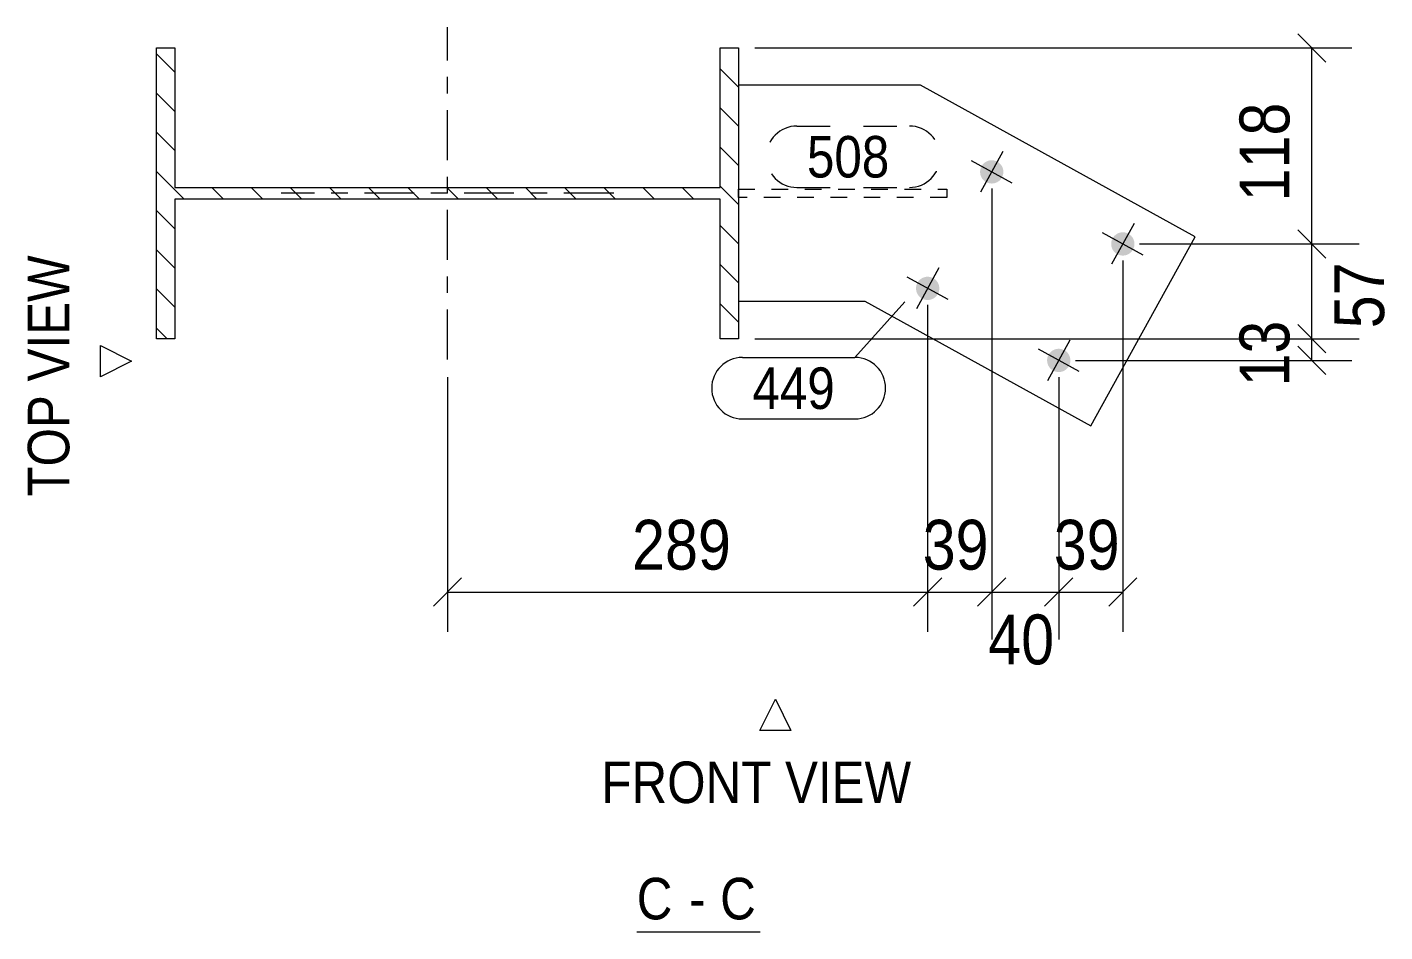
# Model space of a CAD drawing. Header units: millimetres. Extents: x 2 to 825, y 1 to 579.
# Drawn here: x 563.3 to 645, y 308.1 to 362.6 of the extents above; entities that cross this region are included whole.
import ezdxf

# ---------------------------------------------------------------- set-up
doc = ezdxf.new("R2010")
doc.units = ezdxf.units.MM
for name, pattern in [('XKITLINE00', [0]), ('XKITLINE01', [4, 1, -1, 1, -1]), ('XKITLINE02', [4, 2, -2]), ('XKITLINE03', [6, 3, -1, 1, -1])]:
    doc.linetypes.add(name, pattern=pattern)
for name, color, linetype, lineweight in [('Bolt', 3, 'Continuous', 0), ('Dimensions', 7, 'Continuous', 0), ('OtherObjectType', 7, 'Continuous', 0), ('Part', 2, 'Continuous', 0), ('PartMark', 7, 'Continuous', 0)]:
    doc.layers.add(name, color=color, linetype=linetype, lineweight=lineweight)
doc.styles.add('ARIAL', font='ARIAL.TTF')

# ---------------------------------------------------------------- blocks, each defined once
blk = doc.blocks.new('*A6')
at = {"layer": 'Part', "color": 7, "linetype": 'XKITLINE00', "lineweight": 0}
for p, q in [((606.119, 361.35), (606.119, 361.35)), ((606.119, 361.35), (606.119, 361.35)), ((572.219, 359.89), (571.119, 360.99)), ((606.119, 358.993), (605.019, 360.093)), ((572.219, 357.533), (571.119, 358.633)), ((606.119, 356.635), (605.019, 357.735)), ((572.219, 355.176), (571.119, 356.276)), ((606.119, 354.278), (605.019, 355.378)), ((572.787, 352.25), (571.119, 353.918)), ((575.144, 352.25), (574.444, 352.95)), ((577.502, 352.25), (576.802, 352.95)), ((579.859, 352.25), (579.159, 352.95)), ((582.216, 352.25), (581.516, 352.95)), ((584.574, 352.25), (583.874, 352.95)), ((586.931, 352.25), (586.231, 352.95)), ((589.288, 352.25), (588.588, 352.95)), ((591.646, 352.25), (590.946, 352.95)), ((594.003, 352.25), (593.303, 352.95)), ((596.36, 352.25), (595.66, 352.95)), ((598.718, 352.25), (598.018, 352.95)), ((601.075, 352.25), (600.375, 352.95)), ((603.432, 352.25), (602.732, 352.95)), ((606.119, 351.921), (605.019, 353.021)), ((572.219, 350.461), (571.119, 351.561)), ((606.119, 349.563), (605.019, 350.663)), ((572.219, 348.104), (571.119, 349.204)), ((606.119, 347.206), (605.019, 348.306)), ((572.219, 345.746), (571.119, 346.846)), ((606.119, 344.849), (605.019, 345.949)), ((571.758, 343.85), (571.119, 344.489))]:
    blk.add_line(p, q, dxfattribs=at)
blk = doc.blocks.new('*A118')
at = {"layer": 'Bolt'}
for points in [[(620.994, 353.293), (620.966, 353.311), (620.938, 353.331), (620.911, 353.353), (620.885, 353.376), (620.861, 353.4), (620.837, 353.425), (620.815, 353.451), (620.794, 353.478), (620.775, 353.507), (620.757, 353.536), (620.74, 353.566), (620.725, 353.597), (620.711, 353.629), (620.7, 353.661), (620.689, 353.693), (620.68, 353.727), (620.673, 353.76), (620.668, 353.794), (620.664, 353.828), (620.662, 353.863), (620.661, 353.897), (620.663, 353.931), (620.666, 353.966), (620.67, 354), (620.676, 354.033), (620.684, 354.067), (620.694, 354.1), (620.705, 354.132), (620.718, 354.164), (620.732, 354.195), (620.748, 354.226), (620.765, 354.256), (620.784, 354.284), (620.804, 354.312), (620.826, 354.339), (620.848, 354.365), (620.872, 354.39), (620.897, 354.413), (620.924, 354.435), (620.951, 354.456), (620.979, 354.475), (621.009, 354.493), (621.039, 354.51), (621.07, 354.525), (621.101, 354.539), (621.133, 354.551), (621.166, 354.561), (621.199, 354.57), (621.233, 354.577), (621.267, 354.582), (621.301, 354.586), (621.335, 354.588), (621.37, 354.589), (621.404, 354.587), (621.438, 354.584), (621.472, 354.58), (621.506, 354.574), (621.539, 354.566), (621.572, 354.556), (621.605, 354.545), (621.637, 354.532), (621.668, 354.518), (621.699, 354.502), (621.728, 354.485), (621.757, 354.466), (621.785, 354.446), (621.812, 354.425), (621.838, 354.402), (621.862, 354.378), (621.886, 354.353), (621.908, 354.326), (621.928, 354.299), (621.948, 354.271), (621.966, 354.241), (621.983, 354.211), (621.998, 354.18), (622.011, 354.149), (622.023, 354.117), (622.034, 354.084), (622.042, 354.051), (622.049, 354.017), (622.055, 353.983), (622.059, 353.949), (622.061, 353.915), (622.061, 353.88), (622.06, 353.846), (622.057, 353.812), (622.052, 353.778), (622.046, 353.744), (622.038, 353.711), (622.029, 353.678), (622.018, 353.645), (622.005, 353.613), (621.991, 353.582), (621.975, 353.551), (621.957, 353.522), (621.939, 353.493), (621.919, 353.465), (621.897, 353.438), (621.874, 353.412), (621.85, 353.388), (621.825, 353.364), (621.799, 353.342), (621.772, 353.322), (621.743, 353.302), (621.714, 353.284), (621.684, 353.267), (621.653, 353.252), (621.622, 353.239), (621.589, 353.227), (621.557, 353.216), (621.523, 353.208), (621.49, 353.201), (621.456, 353.195), (621.422, 353.191), (621.387, 353.189), (621.353, 353.189), (621.319, 353.19), (621.284, 353.193), (621.25, 353.198), (621.217, 353.204), (621.183, 353.212), (621.15, 353.221), (621.118, 353.232), (621.086, 353.245), (621.055, 353.26), (621.024, 353.275)], [(628.881, 348.956), (628.852, 348.975), (628.824, 348.995), (628.797, 349.017), (628.772, 349.039), (628.747, 349.063), (628.724, 349.088), (628.701, 349.115), (628.681, 349.142), (628.661, 349.17), (628.643, 349.2), (628.627, 349.23), (628.611, 349.261), (628.598, 349.292), (628.586, 349.324), (628.576, 349.357), (628.567, 349.39), (628.56, 349.424), (628.554, 349.458), (628.55, 349.492), (628.548, 349.526), (628.548, 349.561), (628.549, 349.595), (628.552, 349.629), (628.557, 349.663), (628.563, 349.697), (628.571, 349.73), (628.58, 349.763), (628.592, 349.796), (628.604, 349.828), (628.619, 349.859), (628.634, 349.89), (628.652, 349.919), (628.67, 349.948), (628.691, 349.976), (628.712, 350.003), (628.735, 350.029), (628.759, 350.053), (628.784, 350.077), (628.81, 350.099), (628.837, 350.119), (628.866, 350.139), (628.895, 350.157), (628.925, 350.174), (628.956, 350.189), (628.988, 350.202), (629.02, 350.214), (629.053, 350.225), (629.086, 350.233), (629.119, 350.24), (629.153, 350.246), (629.187, 350.25), (629.222, 350.252), (629.256, 350.252), (629.29, 350.251), (629.325, 350.248), (629.359, 350.243), (629.392, 350.237), (629.426, 350.229), (629.459, 350.22), (629.491, 350.209), (629.523, 350.196), (629.555, 350.182), (629.585, 350.166), (629.615, 350.148), (629.644, 350.13), (629.671, 350.11), (629.698, 350.088), (629.724, 350.065), (629.749, 350.041), (629.772, 350.016), (629.794, 349.99), (629.815, 349.963), (629.834, 349.934), (629.852, 349.905), (629.869, 349.875), (629.884, 349.844), (629.898, 349.813), (629.91, 349.78), (629.92, 349.748), (629.929, 349.714), (629.936, 349.681), (629.941, 349.647), (629.945, 349.613), (629.947, 349.578), (629.948, 349.544), (629.946, 349.51), (629.944, 349.475), (629.939, 349.441), (629.933, 349.408), (629.925, 349.374), (629.915, 349.341), (629.904, 349.309), (629.891, 349.277), (629.877, 349.246), (629.861, 349.215), (629.844, 349.185), (629.825, 349.157), (629.805, 349.129), (629.784, 349.102), (629.761, 349.076), (629.737, 349.052), (629.712, 349.028), (629.685, 349.006), (629.658, 348.985), (629.63, 348.966), (629.6, 348.948), (629.57, 348.931), (629.54, 348.916), (629.508, 348.902), (629.476, 348.89), (629.443, 348.88), (629.41, 348.871), (629.376, 348.864), (629.342, 348.859), (629.308, 348.855), (629.274, 348.853), (629.239, 348.852), (629.205, 348.854), (629.171, 348.857), (629.137, 348.861), (629.103, 348.867), (629.07, 348.875), (629.037, 348.885), (629.004, 348.896), (628.972, 348.909), (628.941, 348.923), (628.91, 348.939)], [(617.14, 346.282), (617.111, 346.301), (617.083, 346.321), (617.056, 346.343), (617.031, 346.365), (617.006, 346.389), (616.983, 346.415), (616.96, 346.441), (616.94, 346.468), (616.92, 346.497), (616.902, 346.526), (616.886, 346.556), (616.87, 346.587), (616.857, 346.618), (616.845, 346.651), (616.835, 346.683), (616.826, 346.717), (616.819, 346.75), (616.813, 346.784), (616.809, 346.818), (616.807, 346.852), (616.807, 346.887), (616.808, 346.921), (616.811, 346.955), (616.816, 346.989), (616.822, 347.023), (616.83, 347.057), (616.839, 347.09), (616.851, 347.122), (616.863, 347.154), (616.878, 347.185), (616.893, 347.216), (616.911, 347.246), (616.929, 347.274), (616.95, 347.302), (616.971, 347.329), (616.994, 347.355), (617.018, 347.379), (617.043, 347.403), (617.069, 347.425), (617.096, 347.446), (617.125, 347.465), (617.154, 347.483), (617.184, 347.5), (617.215, 347.515), (617.247, 347.528), (617.279, 347.54), (617.312, 347.551), (617.345, 347.56), (617.378, 347.567), (617.412, 347.572), (617.446, 347.576), (617.481, 347.578), (617.515, 347.578), (617.549, 347.577), (617.584, 347.574), (617.618, 347.57), (617.651, 347.563), (617.685, 347.556), (617.718, 347.546), (617.75, 347.535), (617.782, 347.522), (617.814, 347.508), (617.844, 347.492), (617.874, 347.475), (617.903, 347.456), (617.93, 347.436), (617.957, 347.414), (617.983, 347.392), (618.008, 347.368), (618.031, 347.342), (618.053, 347.316), (618.074, 347.289), (618.093, 347.261), (618.111, 347.231), (618.128, 347.201), (618.143, 347.17), (618.157, 347.139), (618.169, 347.107), (618.179, 347.074), (618.188, 347.041), (618.195, 347.007), (618.2, 346.973), (618.204, 346.939), (618.206, 346.905), (618.207, 346.87), (618.205, 346.836), (618.203, 346.802), (618.198, 346.768), (618.192, 346.734), (618.184, 346.7), (618.174, 346.667), (618.163, 346.635), (618.15, 346.603), (618.136, 346.572), (618.12, 346.541), (618.103, 346.512), (618.084, 346.483), (618.064, 346.455), (618.043, 346.428), (618.02, 346.402), (617.996, 346.378), (617.971, 346.354), (617.944, 346.332), (617.917, 346.311), (617.889, 346.292), (617.859, 346.274), (617.829, 346.257), (617.799, 346.242), (617.767, 346.229), (617.735, 346.217), (617.702, 346.206), (617.669, 346.198), (617.635, 346.19), (617.601, 346.185), (617.567, 346.181), (617.533, 346.179), (617.498, 346.179), (617.464, 346.18), (617.43, 346.183), (617.396, 346.187), (617.362, 346.194), (617.329, 346.202), (617.296, 346.211), (617.263, 346.222), (617.231, 346.235), (617.2, 346.249), (617.169, 346.265)], [(625.026, 341.946), (624.997, 341.965), (624.97, 341.985), (624.943, 342.006), (624.917, 342.029), (624.892, 342.053), (624.869, 342.078), (624.847, 342.105), (624.826, 342.132), (624.807, 342.16), (624.789, 342.189), (624.772, 342.22), (624.757, 342.25), (624.743, 342.282), (624.731, 342.314), (624.721, 342.347), (624.712, 342.38), (624.705, 342.414), (624.7, 342.448), (624.696, 342.482), (624.694, 342.516), (624.693, 342.55), (624.694, 342.585), (624.697, 342.619), (624.702, 342.653), (624.708, 342.687), (624.716, 342.72), (624.726, 342.753), (624.737, 342.786), (624.75, 342.818), (624.764, 342.849), (624.78, 342.879), (624.797, 342.909), (624.816, 342.938), (624.836, 342.966), (624.857, 342.993), (624.88, 343.018), (624.904, 343.043), (624.929, 343.066), (624.956, 343.088), (624.983, 343.109), (625.011, 343.129), (625.04, 343.147), (625.071, 343.163), (625.101, 343.178), (625.133, 343.192), (625.165, 343.204), (625.198, 343.214), (625.231, 343.223), (625.265, 343.23), (625.299, 343.236), (625.333, 343.24), (625.367, 343.242), (625.401, 343.242), (625.436, 343.241), (625.47, 343.238), (625.504, 343.233), (625.538, 343.227), (625.571, 343.219), (625.604, 343.21), (625.637, 343.198), (625.669, 343.186), (625.7, 343.171), (625.73, 343.156), (625.76, 343.138), (625.789, 343.12), (625.817, 343.099), (625.844, 343.078), (625.869, 343.055), (625.894, 343.031), (625.917, 343.006), (625.94, 342.98), (625.96, 342.952), (625.98, 342.924), (625.998, 342.895), (626.014, 342.865), (626.029, 342.834), (626.043, 342.802), (626.055, 342.77), (626.065, 342.737), (626.074, 342.704), (626.081, 342.671), (626.087, 342.637), (626.091, 342.603), (626.093, 342.568), (626.093, 342.534), (626.092, 342.5), (626.089, 342.465), (626.084, 342.431), (626.078, 342.397), (626.07, 342.364), (626.061, 342.331), (626.049, 342.299), (626.037, 342.267), (626.022, 342.235), (626.007, 342.205), (625.989, 342.175), (625.971, 342.146), (625.95, 342.119), (625.929, 342.092), (625.906, 342.066), (625.882, 342.041), (625.857, 342.018), (625.831, 341.996), (625.803, 341.975), (625.775, 341.956), (625.746, 341.938), (625.716, 341.921), (625.685, 341.906), (625.653, 341.892), (625.621, 341.88), (625.588, 341.87), (625.555, 341.861), (625.522, 341.854), (625.488, 341.849), (625.454, 341.845), (625.419, 341.843), (625.385, 341.842), (625.351, 341.843), (625.316, 341.846), (625.282, 341.851), (625.249, 341.857), (625.215, 341.865), (625.182, 341.875), (625.15, 341.886), (625.118, 341.899), (625.086, 341.913), (625.056, 341.929)]]:
    blk.add_hatch(color=3, dxfattribs=at).paths.add_polyline_path(points, flags=17)
at = {"layer": 'Bolt', "color": 3, "linetype": 'XKITLINE00', "lineweight": 0}
for p, q in [((622.588, 353.214), (620.135, 354.563)), ((622.036, 355.115), (620.687, 352.662)), ((629.922, 350.779), (628.573, 348.326)), ((630.475, 348.878), (628.021, 350.227)), ((618.181, 348.105), (616.832, 345.652)), ((618.734, 346.204), (616.28, 347.553)), ((626.62, 341.868), (624.166, 343.217)), ((626.068, 343.769), (624.719, 341.315))]:
    blk.add_line(p, q, dxfattribs=at)
blk = doc.blocks.new('*A119')
at = {"layer": 'Part', "color": 7, "linetype": 'XKITLINE03', "lineweight": 0}
for p, q in [((588.619, 342.6), (588.619, 362.6)), ((598.619, 352.6), (578.619, 352.6))]:
    blk.add_line(p, q, dxfattribs=at)
at = {"layer": 'Part', "color": 2, "linetype": 'XKITLINE00', "lineweight": 0}
for p, q in [((571.119, 343.85), (571.119, 361.35)), ((571.119, 361.35), (572.219, 361.35)), ((572.219, 361.35), (572.219, 352.95)), ((605.019, 352.95), (605.019, 361.35)), ((605.019, 361.35), (606.119, 361.35)), ((606.119, 361.35), (606.119, 343.85)), ((572.219, 352.95), (605.019, 352.95)), ((605.019, 352.25), (572.219, 352.25)), ((572.219, 352.25), (572.219, 343.85)), ((605.019, 343.85), (605.019, 352.25)), ((572.219, 343.85), (571.119, 343.85)), ((606.119, 343.85), (605.019, 343.85))]:
    blk.add_line(p, q, dxfattribs=at)
blk = doc.blocks.new('*A120')
at = {"layer": 'Part', "color": 7, "linetype": 'XKITLINE01', "lineweight": 0}
for p, q in [((606.118, 352.35), (606.118, 352.85)), ((606.118, 352.85), (606.119, 352.85)), ((606.118, 352.85), (618.657, 352.85)), ((618.657, 352.35), (606.118, 352.35)), ((618.657, 352.85), (618.657, 352.35))]:
    blk.add_line(p, q, dxfattribs=at)
blk = doc.blocks.new('*A121')
at = {"layer": 'Part', "color": 2, "linetype": 'XKITLINE00', "lineweight": 0}
for p, q in [((617.078, 359.1), (606.119, 359.1)), ((633.603, 349.979), (617.078, 359.1)), ((627.32, 338.597), (633.603, 349.979)), ((606.119, 346.1), (613.728, 346.1)), ((613.728, 346.1), (627.32, 338.597))]:
    blk.add_line(p, q, dxfattribs=at)
at = {"layer": 'Part', "color": 7, "linetype": 'XKITLINE01', "lineweight": 0}
blk.add_line((606.119, 359.1), (606.119, 346.1), dxfattribs=at)
blk = doc.blocks.new('*A324')
at = {"layer": 'Dimensions', "color": 7, "linetype": 'XKITLINE00', "lineweight": 0}
for p, q in [((639.77, 344.699), (641.467, 343.001)), ((607.119, 343.85), (643.019, 343.85)), ((639.77, 343.391), (641.467, 341.694)), ((640.619, 342.542), (640.619, 343.85)), ((626.393, 342.542), (643.019, 342.542))]:
    blk.add_line(p, q, dxfattribs=at)
at = {"layer": 'Dimensions', "color": 3}
for p in [(640.619, 343.85), (640.619, 342.542)]:
    blk.add_point(p, dxfattribs=at)
at = {"layer": 'Dimensions', "color": 3, "style": 'ARIAL', "width": 0.85}
blk.add_text('13', height=3, rotation=90.00021, dxfattribs=at).set_placement((639.269, 340.971))
blk = doc.blocks.new('*A325')
at = {"layer": 'Dimensions', "color": 7, "linetype": 'XKITLINE00', "lineweight": 0}
for p, q in [((639.77, 350.401), (641.467, 348.704)), ((630.248, 349.552), (643.469, 349.552)), ((640.619, 343.85), (640.619, 349.552)), ((639.77, 344.699), (641.467, 343.001)), ((607.119, 343.85), (643.469, 343.85))]:
    blk.add_line(p, q, dxfattribs=at)
at = {"layer": 'Dimensions', "color": 3}
for p in [(640.619, 349.552), (640.619, 343.85)]:
    blk.add_point(p, dxfattribs=at)
at = {"layer": 'Dimensions', "color": 3, "style": 'ARIAL', "width": 0.85}
blk.add_text('57', height=3, rotation=90.00021, dxfattribs=at).set_placement((644.969, 344.476))
blk = doc.blocks.new('*A326')
at = {"layer": 'Dimensions', "color": 7, "linetype": 'XKITLINE00', "lineweight": 0}
for p, q in [((639.77, 362.199), (641.467, 360.501)), ((607.119, 361.35), (643.019, 361.35)), ((640.619, 349.552), (640.619, 361.35)), ((639.77, 350.401), (641.467, 348.704)), ((630.248, 349.552), (643.019, 349.552))]:
    blk.add_line(p, q, dxfattribs=at)
at = {"layer": 'Dimensions', "color": 3}
for p in [(640.619, 361.35), (640.619, 349.552)]:
    blk.add_point(p, dxfattribs=at)
at = {"layer": 'Dimensions', "color": 3, "style": 'ARIAL', "width": 0.85}
blk.add_text('118', height=3, rotation=90.00021, dxfattribs=at).set_placement((639.269, 352.114))
blk = doc.blocks.new('*A327')
at = {"layer": 'Dimensions', "color": 7, "linetype": 'XKITLINE00', "lineweight": 0}
for p, q in [((617.507, 345.879), (617.507, 326.2)), ((588.619, 341.542), (588.619, 326.2)), ((589.467, 329.449), (587.77, 327.751)), ((618.355, 329.449), (616.658, 327.751)), ((588.619, 328.6), (617.507, 328.6))]:
    blk.add_line(p, q, dxfattribs=at)
at = {"layer": 'Dimensions', "color": 3}
for p in [(588.619, 328.6), (617.507, 328.6)]:
    blk.add_point(p, dxfattribs=at)
at = {"layer": 'Dimensions', "color": 3, "style": 'ARIAL', "width": 0.85}
blk.add_text('289', height=3, dxfattribs=at).set_placement((599.725, 329.95))
blk = doc.blocks.new('*A328')
at = {"layer": 'Dimensions', "color": 7, "linetype": 'XKITLINE00', "lineweight": 0}
for p, q in [((621.361, 352.889), (621.361, 326.2)), ((617.507, 345.879), (617.507, 326.2)), ((618.355, 329.449), (616.658, 327.751)), ((622.21, 329.449), (620.513, 327.751)), ((617.507, 328.6), (621.361, 328.6))]:
    blk.add_line(p, q, dxfattribs=at)
at = {"layer": 'Dimensions', "color": 3}
for p in [(617.507, 328.6), (621.361, 328.6)]:
    blk.add_point(p, dxfattribs=at)
at = {"layer": 'Dimensions', "color": 3, "style": 'ARIAL', "width": 0.85}
blk.add_text('39', height=3, dxfattribs=at).set_placement((617.209, 329.95))
blk = doc.blocks.new('*A329')
at = {"layer": 'Dimensions', "color": 7, "linetype": 'XKITLINE00', "lineweight": 0}
for p, q in [((621.361, 352.889), (621.361, 325.75)), ((625.393, 341.542), (625.393, 325.75)), ((622.21, 329.449), (620.513, 327.751)), ((626.242, 329.449), (624.545, 327.751)), ((621.361, 328.6), (625.393, 328.6))]:
    blk.add_line(p, q, dxfattribs=at)
at = {"layer": 'Dimensions', "color": 3}
for p in [(621.361, 328.6), (625.393, 328.6)]:
    blk.add_point(p, dxfattribs=at)
at = {"layer": 'Dimensions', "color": 3, "style": 'ARIAL', "width": 0.85}
blk.add_text('40', height=3, dxfattribs=at).set_placement((621.152, 324.25))
blk = doc.blocks.new('*A330')
at = {"layer": 'Dimensions', "color": 7, "linetype": 'XKITLINE00', "lineweight": 0}
for p, q in [((629.248, 348.552), (629.248, 326.2)), ((625.393, 341.542), (625.393, 326.2)), ((626.242, 329.449), (624.545, 327.751)), ((630.096, 329.449), (628.399, 327.751)), ((625.393, 328.6), (629.248, 328.6))]:
    blk.add_line(p, q, dxfattribs=at)
at = {"layer": 'Dimensions', "color": 3}
for p in [(625.393, 328.6), (629.248, 328.6)]:
    blk.add_point(p, dxfattribs=at)
at = {"layer": 'Dimensions', "color": 3, "style": 'ARIAL', "width": 0.85}
blk.add_text('39', height=3, dxfattribs=at).set_placement((625.095, 329.95))
blk = doc.blocks.new('*A331')
at = {"layer": 'PartMark', "color": 7, "linetype": 'XKITLINE00', "lineweight": 0}
for p, q in [((616.127, 346.067), (613.127, 342.721)), ((606.364, 342.721), (613.127, 342.721)), ((606.364, 339.021), (613.127, 339.021))]:
    blk.add_line(p, q, dxfattribs=at)
for centre, start, end in [((606.364, 340.871), 90, 270), ((613.127, 340.871), 270, 90)]:
    blk.add_arc(centre, 1.85, start, end, dxfattribs=at)
at = {"layer": 'PartMark', "color": 3, "style": 'ARIAL', "width": 0.85}
blk.add_text('449', height=2.5, dxfattribs=at).set_placement((606.964, 339.621))
blk = doc.blocks.new('*A332')
at = {"layer": 'PartMark', "color": 7, "linetype": 'XKITLINE02', "lineweight": 0}
for p, q in [((609.645, 356.65), (616.407, 356.65)), ((609.645, 352.95), (616.407, 352.95))]:
    blk.add_line(p, q, dxfattribs=at)
for centre, start, end in [((609.645, 354.8), 90, 270), ((616.407, 354.8), 270, 90)]:
    blk.add_arc(centre, 1.85, start, end, dxfattribs=at)
at = {"layer": 'PartMark', "color": 3, "style": 'ARIAL', "width": 0.85}
blk.add_text('508', height=2.5, dxfattribs=at).set_placement((610.245, 353.55))
blk = doc.blocks.new('*A333')
at = {"layer": 'OtherObjectType', "color": 7, "linetype": 'XKITLINE00', "lineweight": 0}
for p, q in [((567.744, 341.563), (567.744, 343.438)), ((567.744, 343.438), (569.619, 342.5)), ((569.619, 342.5), (567.744, 341.563)), ((569.619, 342.5), (569.619, 342.5)), ((607.406, 320.275), (608.344, 322.15)), ((608.344, 322.15), (609.281, 320.275)), ((608.344, 322.15), (608.344, 322.15)), ((609.281, 320.275), (607.406, 320.275)), ((600.007, 308.15), (607.431, 308.15))]:
    blk.add_line(p, q, dxfattribs=at)
at = {"layer": 'OtherObjectType', "color": 7, "style": 'ARIAL', "width": 0.85}
blk.add_text('TOP VIEW', height=2.5, rotation=90, dxfattribs=at).set_placement((565.869, 334.349))
for s, p in [('FRONT VIEW', (597.88, 315.9)), ('C', (600.007, 308.9)), ('C', (605.024, 308.9)), ('-', (603.164, 308.9))]:
    blk.add_text(s, height=2.5, dxfattribs=at).set_placement(p)

msp = doc.modelspace()

# ---------------------------------------------------------------- block references
at = {"lineweight": 0}
for name in ['*A119', '*A326', '*A6', '*A121', '*A332', '*A118', '*A328', '*A329', '*A120', '*A325', '*A330', '*A327', '*A331', '*A324']:
    msp.add_blockref(name, (0, 0), dxfattribs=at)
at = {"layer": 'OtherObjectType', "lineweight": 0}
msp.add_blockref('*A333', (0, 0), dxfattribs=at)

doc.saveas('drawing.dxf')
